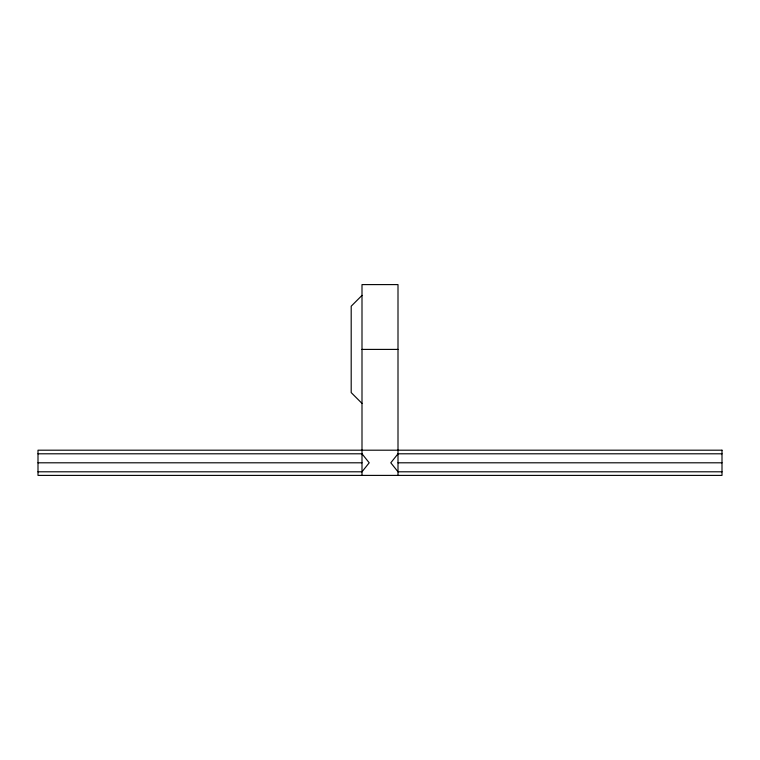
<?xml version="1.0" encoding="UTF-8"?>
<svg xmlns="http://www.w3.org/2000/svg" width="760" height="760" viewBox="0 0 760 760"><rect width="100%" height="100%" fill="white"/><g stroke="black" fill="none" stroke-linecap="round" stroke-linejoin="round"><path stroke-width="1.14" d="M361.998 295.402L351.196 306.204L351.196 392.597L361.998 403.398M361.998 349.401L398.002 349.401M38 453.796L361.998 453.796L369.198 462.802L361.998 471.798L38 471.798M722 453.796L398.002 453.796L390.801 462.802L398.002 471.798L722 471.798M38 462.802L361.998 462.802M398.002 462.802L722 462.802M398.002 475.399L398.002 284.601L361.998 284.601L361.998 475.399M722 450.195L38 450.195L38 475.399L722 475.399L722 450.195"/></g></svg>
